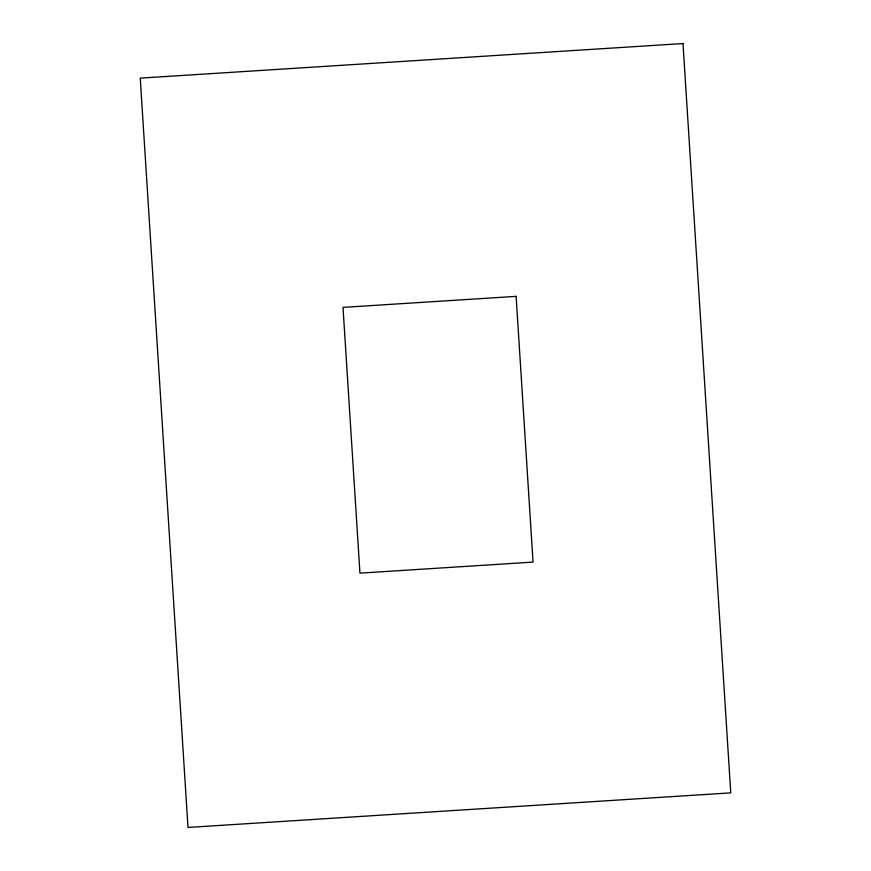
<?xml version="1.0" encoding="UTF-8"?>
<svg xmlns="http://www.w3.org/2000/svg" width="871" height="871" viewBox="0 0 871 871"><rect width="100%" height="100%" fill="white"/><g stroke="black" fill="none" stroke-linecap="round" stroke-linejoin="round"><path stroke-width="1.31" d="M682.995 43.55L140.242 78.14L188.005 827.45L730.758 792.86L682.995 43.55M516.111 296.358L343.011 307.387L359.952 573.14L533.052 562.1L516.111 296.358"/></g></svg>
